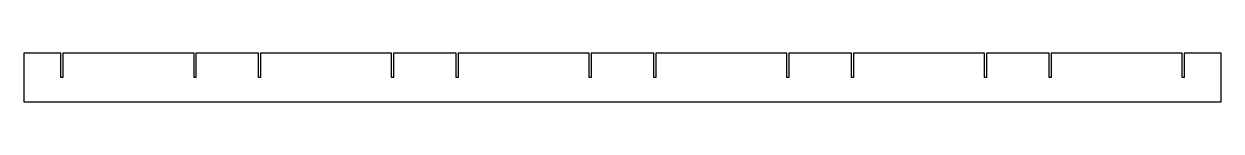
# Model space of a CAD drawing. Header units: metres. Extents: x 22 to 1245, y 375 to 425.
import ezdxf

# ---------------------------------------------------------------- set-up
doc = ezdxf.new("R2010")
doc.units = ezdxf.units.M

msp = doc.modelspace()

# ---------------------------------------------------------------- linework, layer by layer
at = {"layer": 'OuterContour', "color": 3}
msp.add_lwpolyline([(36.2, 374.5), (38.1, 374.5), (1229.1, 374.5), (1230.9, 374.5), (1245.4, 374.5), (1245.4, 424.5), (1230.9, 424.5), (1229.1, 424.5), (1207.6, 424.5), (1207.6, 399.5), (1205.6, 399.5), (1205.6, 424.5), (1071.6, 424.5), (1071.6, 399.5), (1069.6, 399.5), (1069.6, 424.5), (1005.6, 424.5), (1005.6, 399.5), (1003.6, 399.5), (1003.6, 424.5), (869.6, 424.5), (869.6, 399.5), (867.6, 399.5), (867.6, 424.5), (803.6, 424.5), (803.6, 399.5), (801.6, 399.5), (801.6, 424.5), (667.6, 424.5), (667.6, 399.5), (665.6, 399.5), (665.6, 424.5), (601.6, 424.5), (601.6, 399.5), (599.6, 399.5), (599.6, 424.5), (465.6, 424.5), (465.6, 399.5), (463.6, 399.5), (463.6, 424.5), (399.6, 424.5), (399.6, 399.5), (397.6, 399.5), (397.6, 424.5), (263.6, 424.5), (263.6, 399.5), (261.6, 399.5), (261.6, 424.5), (197.6, 424.5), (197.6, 399.5), (195.6, 399.5), (195.6, 424.5), (61.6, 424.5), (61.6, 399.5), (59.6, 399.5), (59.6, 424.5), (38.1, 424.5), (36.2, 424.5), (21.7, 424.5), (21.7, 374.5)], close=True, dxfattribs=at)

doc.saveas('drawing.dxf')
